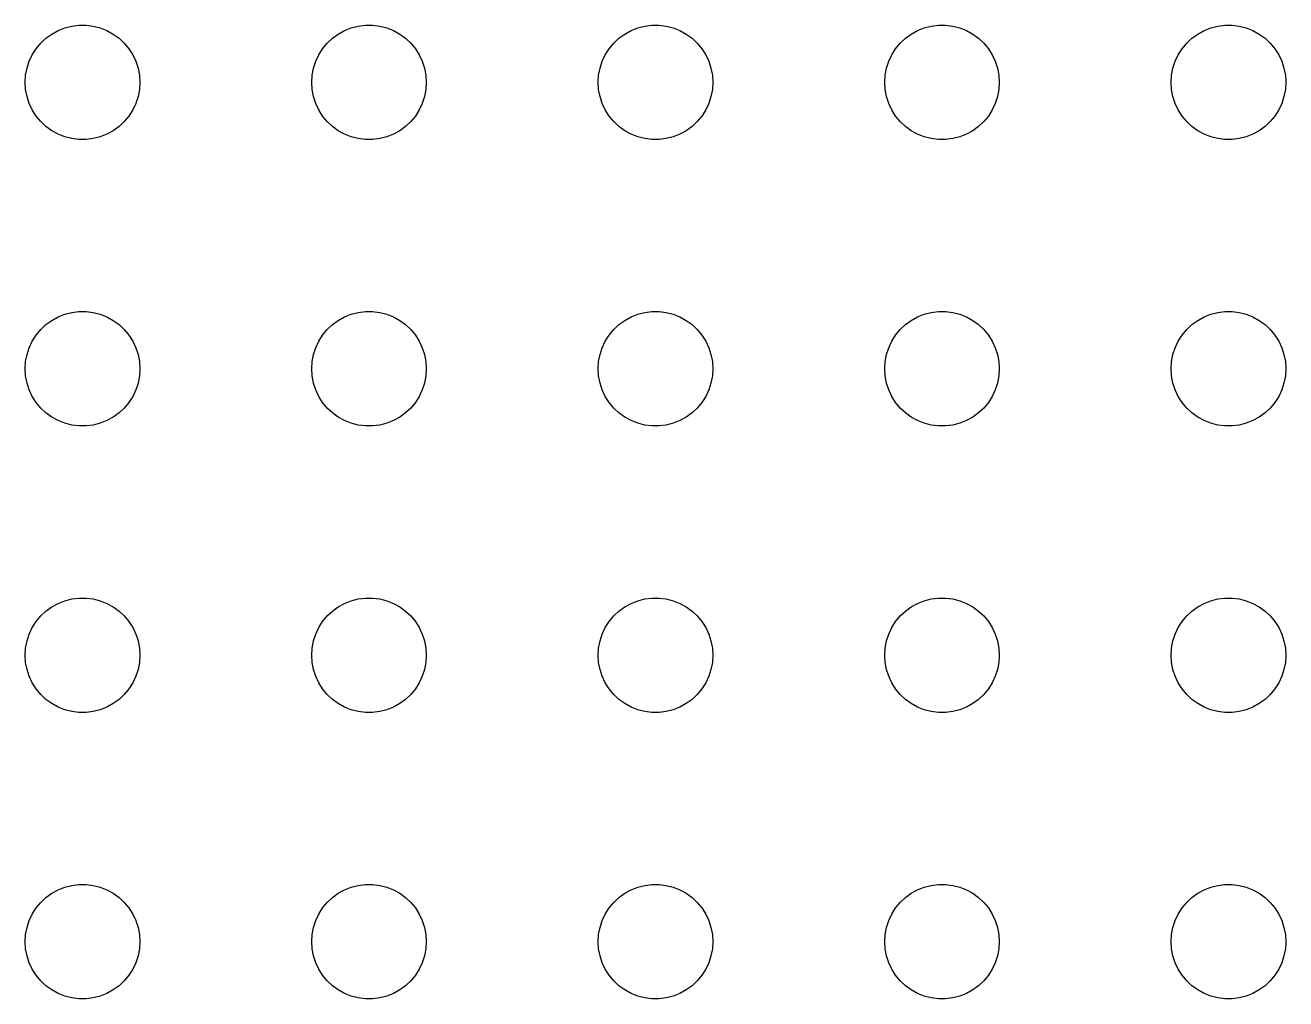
# Model space of a CAD drawing. Header units: metres. Extents: x -127 to 127, y -127 to 127.
# Drawn here: x 28.5 to 61.5, y -61.5 to -36 of the extents above; entities that cross this region are included whole.
import ezdxf

# ---------------------------------------------------------------- set-up
doc = ezdxf.new("R2010")
doc.units = ezdxf.units.M

msp = doc.modelspace()

# ---------------------------------------------------------------- linework, layer by layer
for p, q in [((29.0439, -36.3442), (29.1963, -36.2335)), ((29.1963, -36.2335), (29.3613, -36.1428)), ((29.3613, -36.1428), (29.5365, -36.0734)), ((29.5365, -36.0734), (29.7189, -36.0266)), ((29.7189, -36.0266), (29.9058, -36.003)), ((29.9058, -36.003), (30.0942, -36.003)), ((30.0942, -36.003), (30.2811, -36.0266)), ((30.2811, -36.0266), (30.4635, -36.0734)), ((30.4635, -36.0734), (30.6387, -36.1428)), ((30.6387, -36.1428), (30.8037, -36.2335)), ((30.8037, -36.2335), (30.9561, -36.3442)), ((36.5439, -36.3442), (36.6963, -36.2335)), ((36.6963, -36.2335), (36.8613, -36.1428)), ((36.8613, -36.1428), (37.0365, -36.0734)), ((37.0365, -36.0734), (37.2189, -36.0266)), ((37.2189, -36.0266), (37.4058, -36.003)), ((37.4058, -36.003), (37.5942, -36.003)), ((37.5942, -36.003), (37.7811, -36.0266)), ((37.7811, -36.0266), (37.9635, -36.0734)), ((37.9635, -36.0734), (38.1387, -36.1428)), ((38.1387, -36.1428), (38.3037, -36.2335)), ((38.3037, -36.2335), (38.4561, -36.3442)), ((44.0439, -36.3442), (44.1963, -36.2335)), ((44.1963, -36.2335), (44.3613, -36.1428)), ((44.3613, -36.1428), (44.5365, -36.0734)), ((44.5365, -36.0734), (44.7189, -36.0266)), ((44.7189, -36.0266), (44.9058, -36.003)), ((44.9058, -36.003), (45.0942, -36.003)), ((45.0942, -36.003), (45.2811, -36.0266)), ((45.2811, -36.0266), (45.4635, -36.0734)), ((45.4635, -36.0734), (45.6387, -36.1428)), ((45.6387, -36.1428), (45.8037, -36.2335)), ((45.8037, -36.2335), (45.9561, -36.3442)), ((51.5439, -36.3442), (51.6963, -36.2335)), ((51.6963, -36.2335), (51.8613, -36.1428)), ((51.8613, -36.1428), (52.0365, -36.0734)), ((52.0365, -36.0734), (52.2189, -36.0266)), ((52.2189, -36.0266), (52.4058, -36.003)), ((52.4058, -36.003), (52.5942, -36.003)), ((52.5942, -36.003), (52.7811, -36.0266)), ((52.7811, -36.0266), (52.9635, -36.0734)), ((52.9635, -36.0734), (53.1387, -36.1428)), ((53.1387, -36.1428), (53.3037, -36.2335)), ((53.3037, -36.2335), (53.4561, -36.3442)), ((59.0439, -36.3442), (59.1963, -36.2335)), ((59.1963, -36.2335), (59.3613, -36.1428)), ((59.3613, -36.1428), (59.5365, -36.0734)), ((59.5365, -36.0734), (59.7189, -36.0266)), ((59.7189, -36.0266), (59.9058, -36.003)), ((59.9058, -36.003), (60.0942, -36.003)), ((60.0942, -36.003), (60.2811, -36.0266)), ((60.2811, -36.0266), (60.4635, -36.0734)), ((60.4635, -36.0734), (60.6387, -36.1428)), ((60.6387, -36.1428), (60.8037, -36.2335)), ((60.8037, -36.2335), (60.9561, -36.3442)), ((28.6855, -36.7774), (28.7865, -36.6183)), ((28.7865, -36.6183), (28.9065, -36.4732)), ((28.9065, -36.4732), (29.0439, -36.3442)), ((30.9561, -36.3442), (31.0934, -36.4732)), ((31.0934, -36.4732), (31.2135, -36.6183)), ((31.2135, -36.6183), (31.3145, -36.7774)), ((36.1855, -36.7774), (36.2865, -36.6183)), ((36.2865, -36.6183), (36.4065, -36.4732)), ((36.4065, -36.4732), (36.5439, -36.3442)), ((38.4561, -36.3442), (38.5934, -36.4732)), ((38.5934, -36.4732), (38.7135, -36.6183)), ((38.7135, -36.6183), (38.8145, -36.7774)), ((43.6855, -36.7774), (43.7865, -36.6183)), ((43.7865, -36.6183), (43.9065, -36.4732)), ((43.9065, -36.4732), (44.0439, -36.3442)), ((45.9561, -36.3442), (46.0934, -36.4732)), ((46.0934, -36.4732), (46.2135, -36.6183)), ((46.2135, -36.6183), (46.3145, -36.7774)), ((51.1855, -36.7774), (51.2865, -36.6183)), ((51.2865, -36.6183), (51.4065, -36.4732)), ((51.4065, -36.4732), (51.5439, -36.3442)), ((53.4561, -36.3442), (53.5934, -36.4732)), ((53.5934, -36.4732), (53.7135, -36.6183)), ((53.7135, -36.6183), (53.8145, -36.7774)), ((58.6855, -36.7774), (58.7865, -36.6183)), ((58.7865, -36.6183), (58.9065, -36.4732)), ((58.9065, -36.4732), (59.0439, -36.3442)), ((60.9561, -36.3442), (61.0934, -36.4732)), ((61.0934, -36.4732), (61.2135, -36.6183)), ((61.2135, -36.6183), (61.3145, -36.7774)), ((28.5471, -37.127), (28.6053, -36.9478)), ((28.6053, -36.9478), (28.6855, -36.7774)), ((31.3145, -36.7774), (31.3947, -36.9478)), ((31.3947, -36.9478), (31.4529, -37.127)), ((36.0471, -37.127), (36.1053, -36.9478)), ((36.1053, -36.9478), (36.1855, -36.7774)), ((38.8145, -36.7774), (38.8947, -36.9478)), ((38.8947, -36.9478), (38.9529, -37.127)), ((43.5471, -37.127), (43.6053, -36.9478)), ((43.6053, -36.9478), (43.6855, -36.7774)), ((46.3145, -36.7774), (46.3947, -36.9478)), ((46.3947, -36.9478), (46.4529, -37.127)), ((51.0471, -37.127), (51.1053, -36.9478)), ((51.1053, -36.9478), (51.1855, -36.7774)), ((53.8145, -36.7774), (53.8947, -36.9478)), ((53.8947, -36.9478), (53.9529, -37.127)), ((58.5471, -37.127), (58.6053, -36.9478)), ((58.6053, -36.9478), (58.6855, -36.7774)), ((61.3145, -36.7774), (61.3947, -36.9478)), ((61.3947, -36.9478), (61.4529, -37.127)), ((28.5118, -37.312), (28.5471, -37.127)), ((31.4529, -37.127), (31.4882, -37.312)), ((36.0118, -37.312), (36.0471, -37.127)), ((38.9529, -37.127), (38.9882, -37.312)), ((43.5118, -37.312), (43.5471, -37.127)), ((46.4529, -37.127), (46.4882, -37.312)), ((51.0118, -37.312), (51.0471, -37.127)), ((53.9529, -37.127), (53.9882, -37.312)), ((58.5118, -37.312), (58.5471, -37.127)), ((61.4529, -37.127), (61.4882, -37.312)), ((28.5, -37.5), (28.5118, -37.312)), ((28.5118, -37.688), (28.5, -37.5)), ((31.4882, -37.312), (31.5, -37.5)), ((31.5, -37.5), (31.4882, -37.688)), ((36, -37.5), (36.0118, -37.312)), ((36.0118, -37.688), (36, -37.5)), ((38.9882, -37.312), (39, -37.5)), ((39, -37.5), (38.9882, -37.688)), ((43.5, -37.5), (43.5118, -37.312)), ((43.5118, -37.688), (43.5, -37.5)), ((46.4882, -37.312), (46.5, -37.5)), ((46.5, -37.5), (46.4882, -37.688)), ((51, -37.5), (51.0118, -37.312)), ((51.0118, -37.688), (51, -37.5)), ((53.9882, -37.312), (54, -37.5)), ((54, -37.5), (53.9882, -37.688)), ((58.5, -37.5), (58.5118, -37.312)), ((58.5118, -37.688), (58.5, -37.5)), ((61.4882, -37.312), (61.5, -37.5)), ((61.5, -37.5), (61.4882, -37.688)), ((28.5471, -37.873), (28.5118, -37.688)), ((28.6053, -38.0522), (28.5471, -37.873)), ((31.4529, -37.873), (31.3947, -38.0522)), ((31.4882, -37.688), (31.4529, -37.873)), ((36.0471, -37.873), (36.0118, -37.688)), ((36.1053, -38.0522), (36.0471, -37.873)), ((38.9529, -37.873), (38.8947, -38.0522)), ((38.9882, -37.688), (38.9529, -37.873)), ((43.5471, -37.873), (43.5118, -37.688)), ((43.6053, -38.0522), (43.5471, -37.873)), ((46.4529, -37.873), (46.3947, -38.0522)), ((46.4882, -37.688), (46.4529, -37.873)), ((51.0471, -37.873), (51.0118, -37.688)), ((51.1053, -38.0522), (51.0471, -37.873)), ((53.9529, -37.873), (53.8947, -38.0522)), ((53.9882, -37.688), (53.9529, -37.873)), ((58.5471, -37.873), (58.5118, -37.688)), ((58.6053, -38.0522), (58.5471, -37.873)), ((61.4529, -37.873), (61.3947, -38.0522)), ((61.4882, -37.688), (61.4529, -37.873)), ((28.6855, -38.2226), (28.6053, -38.0522)), ((28.7865, -38.3817), (28.6855, -38.2226)), ((31.3145, -38.2226), (31.2135, -38.3817)), ((31.3947, -38.0522), (31.3145, -38.2226)), ((36.1855, -38.2226), (36.1053, -38.0522)), ((36.2865, -38.3817), (36.1855, -38.2226)), ((38.8145, -38.2226), (38.7135, -38.3817)), ((38.8947, -38.0522), (38.8145, -38.2226)), ((43.6855, -38.2226), (43.6053, -38.0522)), ((43.7865, -38.3817), (43.6855, -38.2226)), ((46.3145, -38.2226), (46.2135, -38.3817)), ((46.3947, -38.0522), (46.3145, -38.2226)), ((51.1855, -38.2226), (51.1053, -38.0522)), ((51.2865, -38.3817), (51.1855, -38.2226)), ((53.8145, -38.2226), (53.7135, -38.3817)), ((53.8947, -38.0522), (53.8145, -38.2226)), ((58.6855, -38.2226), (58.6053, -38.0522)), ((58.7865, -38.3817), (58.6855, -38.2226)), ((61.3145, -38.2226), (61.2135, -38.3817)), ((61.3947, -38.0522), (61.3145, -38.2226)), ((28.9065, -38.5268), (28.7865, -38.3817)), ((29.0439, -38.6558), (28.9065, -38.5268)), ((31.0934, -38.5268), (30.9561, -38.6558)), ((31.2135, -38.3817), (31.0934, -38.5268)), ((36.4065, -38.5268), (36.2865, -38.3817)), ((36.5439, -38.6558), (36.4065, -38.5268)), ((38.5934, -38.5268), (38.4561, -38.6558)), ((38.7135, -38.3817), (38.5934, -38.5268)), ((43.9065, -38.5268), (43.7865, -38.3817)), ((44.0439, -38.6558), (43.9065, -38.5268)), ((46.0934, -38.5268), (45.9561, -38.6558)), ((46.2135, -38.3817), (46.0934, -38.5268)), ((51.4065, -38.5268), (51.2865, -38.3817)), ((51.5439, -38.6558), (51.4065, -38.5268)), ((53.5934, -38.5268), (53.4561, -38.6558)), ((53.7135, -38.3817), (53.5934, -38.5268)), ((58.9065, -38.5268), (58.7865, -38.3817)), ((59.0439, -38.6558), (58.9065, -38.5268)), ((61.0934, -38.5268), (60.9561, -38.6558)), ((61.2135, -38.3817), (61.0934, -38.5268)), ((29.1963, -38.7665), (29.0439, -38.6558)), ((29.3613, -38.8572), (29.1963, -38.7665)), ((29.5365, -38.9266), (29.3613, -38.8572)), ((29.7189, -38.9734), (29.5365, -38.9266)), ((30.4635, -38.9266), (30.2811, -38.9734)), ((30.6387, -38.8572), (30.4635, -38.9266)), ((30.8037, -38.7665), (30.6387, -38.8572)), ((30.9561, -38.6558), (30.8037, -38.7665)), ((36.6963, -38.7665), (36.5439, -38.6558)), ((36.8613, -38.8572), (36.6963, -38.7665)), ((37.0365, -38.9266), (36.8613, -38.8572)), ((37.2189, -38.9734), (37.0365, -38.9266)), ((37.9635, -38.9266), (37.7811, -38.9734)), ((38.1387, -38.8572), (37.9635, -38.9266)), ((38.3037, -38.7665), (38.1387, -38.8572)), ((38.4561, -38.6558), (38.3037, -38.7665)), ((44.1963, -38.7665), (44.0439, -38.6558)), ((44.3613, -38.8572), (44.1963, -38.7665)), ((44.5365, -38.9266), (44.3613, -38.8572)), ((44.7189, -38.9734), (44.5365, -38.9266)), ((45.4635, -38.9266), (45.2811, -38.9734)), ((45.6387, -38.8572), (45.4635, -38.9266)), ((45.8037, -38.7665), (45.6387, -38.8572)), ((45.9561, -38.6558), (45.8037, -38.7665)), ((51.6963, -38.7665), (51.5439, -38.6558)), ((51.8613, -38.8572), (51.6963, -38.7665)), ((52.0365, -38.9266), (51.8613, -38.8572)), ((52.2189, -38.9734), (52.0365, -38.9266)), ((52.9635, -38.9266), (52.7811, -38.9734)), ((53.1387, -38.8572), (52.9635, -38.9266)), ((53.3037, -38.7665), (53.1387, -38.8572)), ((53.4561, -38.6558), (53.3037, -38.7665)), ((59.1963, -38.7665), (59.0439, -38.6558)), ((59.3613, -38.8572), (59.1963, -38.7665)), ((59.5365, -38.9266), (59.3613, -38.8572)), ((59.7189, -38.9734), (59.5365, -38.9266)), ((60.4635, -38.9266), (60.2811, -38.9734)), ((60.6387, -38.8572), (60.4635, -38.9266)), ((60.8037, -38.7665), (60.6387, -38.8572)), ((60.9561, -38.6558), (60.8037, -38.7665)), ((29.9058, -38.997), (29.7189, -38.9734)), ((30.0942, -38.997), (29.9058, -38.997)), ((30.2811, -38.9734), (30.0942, -38.997)), ((37.4058, -38.997), (37.2189, -38.9734)), ((37.5942, -38.997), (37.4058, -38.997)), ((37.7811, -38.9734), (37.5942, -38.997)), ((44.9058, -38.997), (44.7189, -38.9734)), ((45.0942, -38.997), (44.9058, -38.997)), ((45.2811, -38.9734), (45.0942, -38.997)), ((52.4058, -38.997), (52.2189, -38.9734)), ((52.5942, -38.997), (52.4058, -38.997)), ((52.7811, -38.9734), (52.5942, -38.997)), ((59.9058, -38.997), (59.7189, -38.9734)), ((60.0942, -38.997), (59.9058, -38.997)), ((60.2811, -38.9734), (60.0942, -38.997)), ((29.5365, -43.5734), (29.7189, -43.5266)), ((29.7189, -43.5266), (29.9058, -43.503)), ((29.9058, -43.503), (30.0942, -43.503)), ((30.0942, -43.503), (30.2811, -43.5266)), ((30.2811, -43.5266), (30.4635, -43.5734)), ((37.0365, -43.5734), (37.2189, -43.5266)), ((37.2189, -43.5266), (37.4058, -43.503)), ((37.4058, -43.503), (37.5942, -43.503)), ((37.5942, -43.503), (37.7811, -43.5266)), ((37.7811, -43.5266), (37.9635, -43.5734)), ((44.5365, -43.5734), (44.7189, -43.5266)), ((44.7189, -43.5266), (44.9058, -43.503)), ((44.9058, -43.503), (45.0942, -43.503)), ((45.0942, -43.503), (45.2811, -43.5266)), ((45.2811, -43.5266), (45.4635, -43.5734)), ((52.0365, -43.5734), (52.2189, -43.5266)), ((52.2189, -43.5266), (52.4058, -43.503)), ((52.4058, -43.503), (52.5942, -43.503)), ((52.5942, -43.503), (52.7811, -43.5266)), ((52.7811, -43.5266), (52.9635, -43.5734)), ((59.5365, -43.5734), (59.7189, -43.5266)), ((59.7189, -43.5266), (59.9058, -43.503)), ((59.9058, -43.503), (60.0942, -43.503)), ((60.0942, -43.503), (60.2811, -43.5266)), ((60.2811, -43.5266), (60.4635, -43.5734)), ((28.9065, -43.9732), (29.0439, -43.8442)), ((29.0439, -43.8442), (29.1963, -43.7335)), ((29.1963, -43.7335), (29.3613, -43.6428)), ((29.3613, -43.6428), (29.5365, -43.5734)), ((30.4635, -43.5734), (30.6387, -43.6428)), ((30.6387, -43.6428), (30.8037, -43.7335)), ((30.8037, -43.7335), (30.9561, -43.8442)), ((30.9561, -43.8442), (31.0934, -43.9732)), ((36.4065, -43.9732), (36.5439, -43.8442)), ((36.5439, -43.8442), (36.6963, -43.7335)), ((36.6963, -43.7335), (36.8613, -43.6428)), ((36.8613, -43.6428), (37.0365, -43.5734)), ((37.9635, -43.5734), (38.1387, -43.6428)), ((38.1387, -43.6428), (38.3037, -43.7335)), ((38.3037, -43.7335), (38.4561, -43.8442)), ((38.4561, -43.8442), (38.5934, -43.9732)), ((43.9065, -43.9732), (44.0439, -43.8442)), ((44.0439, -43.8442), (44.1963, -43.7335)), ((44.1963, -43.7335), (44.3613, -43.6428)), ((44.3613, -43.6428), (44.5365, -43.5734)), ((45.4635, -43.5734), (45.6387, -43.6428)), ((45.6387, -43.6428), (45.8037, -43.7335)), ((45.8037, -43.7335), (45.9561, -43.8442)), ((45.9561, -43.8442), (46.0934, -43.9732)), ((51.4065, -43.9732), (51.5439, -43.8442)), ((51.5439, -43.8442), (51.6963, -43.7335)), ((51.6963, -43.7335), (51.8613, -43.6428)), ((51.8613, -43.6428), (52.0365, -43.5734)), ((52.9635, -43.5734), (53.1387, -43.6428)), ((53.1387, -43.6428), (53.3037, -43.7335)), ((53.3037, -43.7335), (53.4561, -43.8442)), ((53.4561, -43.8442), (53.5934, -43.9732)), ((58.9065, -43.9732), (59.0439, -43.8442)), ((59.0439, -43.8442), (59.1963, -43.7335)), ((59.1963, -43.7335), (59.3613, -43.6428)), ((59.3613, -43.6428), (59.5365, -43.5734)), ((60.4635, -43.5734), (60.6387, -43.6428)), ((60.6387, -43.6428), (60.8037, -43.7335)), ((60.8037, -43.7335), (60.9561, -43.8442)), ((60.9561, -43.8442), (61.0934, -43.9732)), ((28.6855, -44.2774), (28.7865, -44.1183)), ((28.7865, -44.1183), (28.9065, -43.9732)), ((31.0934, -43.9732), (31.2135, -44.1183)), ((31.2135, -44.1183), (31.3145, -44.2774)), ((36.1855, -44.2774), (36.2865, -44.1183)), ((36.2865, -44.1183), (36.4065, -43.9732)), ((38.5934, -43.9732), (38.7135, -44.1183)), ((38.7135, -44.1183), (38.8145, -44.2774)), ((43.6855, -44.2774), (43.7865, -44.1183)), ((43.7865, -44.1183), (43.9065, -43.9732)), ((46.0934, -43.9732), (46.2135, -44.1183)), ((46.2135, -44.1183), (46.3145, -44.2774)), ((51.1855, -44.2774), (51.2865, -44.1183)), ((51.2865, -44.1183), (51.4065, -43.9732)), ((53.5934, -43.9732), (53.7135, -44.1183)), ((53.7135, -44.1183), (53.8145, -44.2774)), ((58.6855, -44.2774), (58.7865, -44.1183)), ((58.7865, -44.1183), (58.9065, -43.9732)), ((61.0934, -43.9732), (61.2135, -44.1183)), ((61.2135, -44.1183), (61.3145, -44.2774)), ((28.5471, -44.627), (28.6053, -44.4478)), ((28.6053, -44.4478), (28.6855, -44.2774)), ((31.3145, -44.2774), (31.3947, -44.4478)), ((31.3947, -44.4478), (31.4529, -44.627)), ((36.0471, -44.627), (36.1053, -44.4478)), ((36.1053, -44.4478), (36.1855, -44.2774)), ((38.8145, -44.2774), (38.8947, -44.4478)), ((38.8947, -44.4478), (38.9529, -44.627)), ((43.5471, -44.627), (43.6053, -44.4478)), ((43.6053, -44.4478), (43.6855, -44.2774)), ((46.3145, -44.2774), (46.3947, -44.4478)), ((46.3947, -44.4478), (46.4529, -44.627)), ((51.0471, -44.627), (51.1053, -44.4478)), ((51.1053, -44.4478), (51.1855, -44.2774)), ((53.8145, -44.2774), (53.8947, -44.4478)), ((53.8947, -44.4478), (53.9529, -44.627)), ((58.5471, -44.627), (58.6053, -44.4478)), ((58.6053, -44.4478), (58.6855, -44.2774)), ((61.3145, -44.2774), (61.3947, -44.4478)), ((61.3947, -44.4478), (61.4529, -44.627)), ((28.5, -45), (28.5118, -44.812)), ((28.5118, -44.812), (28.5471, -44.627)), ((31.4529, -44.627), (31.4882, -44.812)), ((31.4882, -44.812), (31.5, -45)), ((36, -45), (36.0118, -44.812)), ((36.0118, -44.812), (36.0471, -44.627)), ((38.9529, -44.627), (38.9882, -44.812)), ((38.9882, -44.812), (39, -45)), ((43.5, -45), (43.5118, -44.812)), ((43.5118, -44.812), (43.5471, -44.627)), ((46.4529, -44.627), (46.4882, -44.812)), ((46.4882, -44.812), (46.5, -45)), ((51, -45), (51.0118, -44.812)), ((51.0118, -44.812), (51.0471, -44.627)), ((53.9529, -44.627), (53.9882, -44.812)), ((53.9882, -44.812), (54, -45)), ((58.5, -45), (58.5118, -44.812)), ((58.5118, -44.812), (58.5471, -44.627)), ((61.4529, -44.627), (61.4882, -44.812)), ((61.4882, -44.812), (61.5, -45)), ((28.5118, -45.188), (28.5, -45)), ((28.5471, -45.373), (28.5118, -45.188)), ((31.4882, -45.188), (31.4529, -45.373)), ((31.5, -45), (31.4882, -45.188)), ((36.0118, -45.188), (36, -45)), ((36.0471, -45.373), (36.0118, -45.188)), ((38.9882, -45.188), (38.9529, -45.373)), ((39, -45), (38.9882, -45.188)), ((43.5118, -45.188), (43.5, -45)), ((43.5471, -45.373), (43.5118, -45.188)), ((46.4882, -45.188), (46.4529, -45.373)), ((46.5, -45), (46.4882, -45.188)), ((51.0118, -45.188), (51, -45)), ((51.0471, -45.373), (51.0118, -45.188)), ((53.9882, -45.188), (53.9529, -45.373)), ((54, -45), (53.9882, -45.188)), ((58.5118, -45.188), (58.5, -45)), ((58.5471, -45.373), (58.5118, -45.188)), ((61.4882, -45.188), (61.4529, -45.373)), ((61.5, -45), (61.4882, -45.188)), ((28.6053, -45.5522), (28.5471, -45.373)), ((31.4529, -45.373), (31.3947, -45.5522)), ((36.1053, -45.5522), (36.0471, -45.373)), ((38.9529, -45.373), (38.8947, -45.5522)), ((43.6053, -45.5522), (43.5471, -45.373)), ((46.4529, -45.373), (46.3947, -45.5522)), ((51.1053, -45.5522), (51.0471, -45.373)), ((53.9529, -45.373), (53.8947, -45.5522)), ((58.6053, -45.5522), (58.5471, -45.373)), ((61.4529, -45.373), (61.3947, -45.5522)), ((28.6855, -45.7226), (28.6053, -45.5522)), ((28.7865, -45.8817), (28.6855, -45.7226)), ((31.3145, -45.7226), (31.2135, -45.8817)), ((31.3947, -45.5522), (31.3145, -45.7226)), ((36.1855, -45.7226), (36.1053, -45.5522)), ((36.2865, -45.8817), (36.1855, -45.7226)), ((38.8145, -45.7226), (38.7135, -45.8817)), ((38.8947, -45.5522), (38.8145, -45.7226)), ((43.6855, -45.7226), (43.6053, -45.5522)), ((43.7865, -45.8817), (43.6855, -45.7226)), ((46.3145, -45.7226), (46.2135, -45.8817)), ((46.3947, -45.5522), (46.3145, -45.7226)), ((51.1855, -45.7226), (51.1053, -45.5522)), ((51.2865, -45.8817), (51.1855, -45.7226)), ((53.8145, -45.7226), (53.7135, -45.8817)), ((53.8947, -45.5522), (53.8145, -45.7226)), ((58.6855, -45.7226), (58.6053, -45.5522)), ((58.7865, -45.8817), (58.6855, -45.7226)), ((61.3145, -45.7226), (61.2135, -45.8817)), ((61.3947, -45.5522), (61.3145, -45.7226)), ((28.9065, -46.0268), (28.7865, -45.8817)), ((29.0439, -46.1558), (28.9065, -46.0268)), ((29.1963, -46.2665), (29.0439, -46.1558)), ((30.9561, -46.1558), (30.8037, -46.2665)), ((31.0934, -46.0268), (30.9561, -46.1558)), ((31.2135, -45.8817), (31.0934, -46.0268)), ((36.4065, -46.0268), (36.2865, -45.8817)), ((36.5439, -46.1558), (36.4065, -46.0268)), ((36.6963, -46.2665), (36.5439, -46.1558)), ((38.4561, -46.1558), (38.3037, -46.2665)), ((38.5934, -46.0268), (38.4561, -46.1558)), ((38.7135, -45.8817), (38.5934, -46.0268)), ((43.9065, -46.0268), (43.7865, -45.8817)), ((44.0439, -46.1558), (43.9065, -46.0268)), ((44.1963, -46.2665), (44.0439, -46.1558)), ((45.9561, -46.1558), (45.8037, -46.2665)), ((46.0934, -46.0268), (45.9561, -46.1558)), ((46.2135, -45.8817), (46.0934, -46.0268)), ((51.4065, -46.0268), (51.2865, -45.8817)), ((51.5439, -46.1558), (51.4065, -46.0268)), ((51.6963, -46.2665), (51.5439, -46.1558)), ((53.4561, -46.1558), (53.3037, -46.2665)), ((53.5934, -46.0268), (53.4561, -46.1558)), ((53.7135, -45.8817), (53.5934, -46.0268)), ((58.9065, -46.0268), (58.7865, -45.8817)), ((59.0439, -46.1558), (58.9065, -46.0268)), ((59.1963, -46.2665), (59.0439, -46.1558)), ((60.9561, -46.1558), (60.8037, -46.2665)), ((61.0934, -46.0268), (60.9561, -46.1558)), ((61.2135, -45.8817), (61.0934, -46.0268)), ((29.3613, -46.3572), (29.1963, -46.2665)), ((29.5365, -46.4266), (29.3613, -46.3572)), ((29.7189, -46.4734), (29.5365, -46.4266)), ((29.9058, -46.497), (29.7189, -46.4734)), ((30.0942, -46.497), (29.9058, -46.497)), ((30.2811, -46.4734), (30.0942, -46.497)), ((30.4635, -46.4266), (30.2811, -46.4734)), ((30.6387, -46.3572), (30.4635, -46.4266)), ((30.8037, -46.2665), (30.6387, -46.3572)), ((36.8613, -46.3572), (36.6963, -46.2665)), ((37.0365, -46.4266), (36.8613, -46.3572)), ((37.2189, -46.4734), (37.0365, -46.4266)), ((37.4058, -46.497), (37.2189, -46.4734)), ((37.5942, -46.497), (37.4058, -46.497)), ((37.7811, -46.4734), (37.5942, -46.497)), ((37.9635, -46.4266), (37.7811, -46.4734)), ((38.1387, -46.3572), (37.9635, -46.4266)), ((38.3037, -46.2665), (38.1387, -46.3572)), ((44.3613, -46.3572), (44.1963, -46.2665)), ((44.5365, -46.4266), (44.3613, -46.3572)), ((44.7189, -46.4734), (44.5365, -46.4266)), ((44.9058, -46.497), (44.7189, -46.4734)), ((45.0942, -46.497), (44.9058, -46.497)), ((45.2811, -46.4734), (45.0942, -46.497)), ((45.4635, -46.4266), (45.2811, -46.4734)), ((45.6387, -46.3572), (45.4635, -46.4266)), ((45.8037, -46.2665), (45.6387, -46.3572)), ((51.8613, -46.3572), (51.6963, -46.2665)), ((52.0365, -46.4266), (51.8613, -46.3572)), ((52.2189, -46.4734), (52.0365, -46.4266)), ((52.4058, -46.497), (52.2189, -46.4734)), ((52.5942, -46.497), (52.4058, -46.497)), ((52.7811, -46.4734), (52.5942, -46.497)), ((52.9635, -46.4266), (52.7811, -46.4734)), ((53.1387, -46.3572), (52.9635, -46.4266)), ((53.3037, -46.2665), (53.1387, -46.3572)), ((59.3613, -46.3572), (59.1963, -46.2665)), ((59.5365, -46.4266), (59.3613, -46.3572)), ((59.7189, -46.4734), (59.5365, -46.4266)), ((59.9058, -46.497), (59.7189, -46.4734)), ((60.0942, -46.497), (59.9058, -46.497)), ((60.2811, -46.4734), (60.0942, -46.497)), ((60.4635, -46.4266), (60.2811, -46.4734)), ((60.6387, -46.3572), (60.4635, -46.4266)), ((60.8037, -46.2665), (60.6387, -46.3572)), ((29.1963, -51.2335), (29.3613, -51.1428)), ((29.3613, -51.1428), (29.5365, -51.0734)), ((29.5365, -51.0734), (29.7189, -51.0266)), ((29.7189, -51.0266), (29.9058, -51.003)), ((29.9058, -51.003), (30.0942, -51.003)), ((30.0942, -51.003), (30.2811, -51.0266)), ((30.2811, -51.0266), (30.4635, -51.0734)), ((30.4635, -51.0734), (30.6387, -51.1428)), ((30.6387, -51.1428), (30.8037, -51.2335)), ((36.6963, -51.2335), (36.8613, -51.1428)), ((36.8613, -51.1428), (37.0365, -51.0734)), ((37.0365, -51.0734), (37.2189, -51.0266)), ((37.2189, -51.0266), (37.4058, -51.003)), ((37.4058, -51.003), (37.5942, -51.003)), ((37.5942, -51.003), (37.7811, -51.0266)), ((37.7811, -51.0266), (37.9635, -51.0734)), ((37.9635, -51.0734), (38.1387, -51.1428)), ((38.1387, -51.1428), (38.3037, -51.2335)), ((44.1963, -51.2335), (44.3613, -51.1428)), ((44.3613, -51.1428), (44.5365, -51.0734)), ((44.5365, -51.0734), (44.7189, -51.0266)), ((44.7189, -51.0266), (44.9058, -51.003)), ((44.9058, -51.003), (45.0942, -51.003)), ((45.0942, -51.003), (45.2811, -51.0266)), ((45.2811, -51.0266), (45.4635, -51.0734)), ((45.4635, -51.0734), (45.6387, -51.1428)), ((45.6387, -51.1428), (45.8037, -51.2335)), ((51.6963, -51.2335), (51.8613, -51.1428)), ((51.8613, -51.1428), (52.0365, -51.0734)), ((52.0365, -51.0734), (52.2189, -51.0266)), ((52.2189, -51.0266), (52.4058, -51.003)), ((52.4058, -51.003), (52.5942, -51.003)), ((52.5942, -51.003), (52.7811, -51.0266)), ((52.7811, -51.0266), (52.9635, -51.0734)), ((52.9635, -51.0734), (53.1387, -51.1428)), ((53.1387, -51.1428), (53.3037, -51.2335)), ((59.1963, -51.2335), (59.3613, -51.1428)), ((59.3613, -51.1428), (59.5365, -51.0734)), ((59.5365, -51.0734), (59.7189, -51.0266)), ((59.7189, -51.0266), (59.9058, -51.003)), ((59.9058, -51.003), (60.0942, -51.003)), ((60.0942, -51.003), (60.2811, -51.0266)), ((60.2811, -51.0266), (60.4635, -51.0734)), ((60.4635, -51.0734), (60.6387, -51.1428)), ((60.6387, -51.1428), (60.8037, -51.2335)), ((28.7865, -51.6183), (28.9065, -51.4732)), ((28.9065, -51.4732), (29.0439, -51.3442)), ((29.0439, -51.3442), (29.1963, -51.2335)), ((30.8037, -51.2335), (30.9561, -51.3442)), ((30.9561, -51.3442), (31.0934, -51.4732)), ((31.0934, -51.4732), (31.2135, -51.6183)), ((36.2865, -51.6183), (36.4065, -51.4732)), ((36.4065, -51.4732), (36.5439, -51.3442)), ((36.5439, -51.3442), (36.6963, -51.2335)), ((38.3037, -51.2335), (38.4561, -51.3442)), ((38.4561, -51.3442), (38.5934, -51.4732)), ((38.5934, -51.4732), (38.7135, -51.6183)), ((43.7865, -51.6183), (43.9065, -51.4732)), ((43.9065, -51.4732), (44.0439, -51.3442)), ((44.0439, -51.3442), (44.1963, -51.2335)), ((45.8037, -51.2335), (45.9561, -51.3442)), ((45.9561, -51.3442), (46.0934, -51.4732)), ((46.0934, -51.4732), (46.2135, -51.6183)), ((51.2865, -51.6183), (51.4065, -51.4732)), ((51.4065, -51.4732), (51.5439, -51.3442)), ((51.5439, -51.3442), (51.6963, -51.2335)), ((53.3037, -51.2335), (53.4561, -51.3442)), ((53.4561, -51.3442), (53.5934, -51.4732)), ((53.5934, -51.4732), (53.7135, -51.6183)), ((58.7865, -51.6183), (58.9065, -51.4732)), ((58.9065, -51.4732), (59.0439, -51.3442)), ((59.0439, -51.3442), (59.1963, -51.2335)), ((60.8037, -51.2335), (60.9561, -51.3442)), ((60.9561, -51.3442), (61.0934, -51.4732)), ((61.0934, -51.4732), (61.2135, -51.6183)), ((28.6053, -51.9478), (28.6855, -51.7774)), ((28.6855, -51.7774), (28.7865, -51.6183)), ((31.2135, -51.6183), (31.3145, -51.7774)), ((31.3145, -51.7774), (31.3947, -51.9478)), ((36.1053, -51.9478), (36.1855, -51.7774)), ((36.1855, -51.7774), (36.2865, -51.6183)), ((38.7135, -51.6183), (38.8145, -51.7774)), ((38.8145, -51.7774), (38.8947, -51.9478)), ((43.6053, -51.9478), (43.6855, -51.7774)), ((43.6855, -51.7774), (43.7865, -51.6183)), ((46.2135, -51.6183), (46.3145, -51.7774)), ((46.3145, -51.7774), (46.3947, -51.9478)), ((51.1053, -51.9478), (51.1855, -51.7774)), ((51.1855, -51.7774), (51.2865, -51.6183)), ((53.7135, -51.6183), (53.8145, -51.7774)), ((53.8145, -51.7774), (53.8947, -51.9478)), ((58.6053, -51.9478), (58.6855, -51.7774)), ((58.6855, -51.7774), (58.7865, -51.6183)), ((61.2135, -51.6183), (61.3145, -51.7774)), ((61.3145, -51.7774), (61.3947, -51.9478)), ((28.5118, -52.312), (28.5471, -52.127)), ((28.5471, -52.127), (28.6053, -51.9478)), ((31.3947, -51.9478), (31.4529, -52.127)), ((31.4529, -52.127), (31.4882, -52.312)), ((36.0118, -52.312), (36.0471, -52.127)), ((36.0471, -52.127), (36.1053, -51.9478)), ((38.8947, -51.9478), (38.9529, -52.127)), ((38.9529, -52.127), (38.9882, -52.312)), ((43.5118, -52.312), (43.5471, -52.127)), ((43.5471, -52.127), (43.6053, -51.9478)), ((46.3947, -51.9478), (46.4529, -52.127)), ((46.4529, -52.127), (46.4882, -52.312)), ((51.0118, -52.312), (51.0471, -52.127)), ((51.0471, -52.127), (51.1053, -51.9478)), ((53.8947, -51.9478), (53.9529, -52.127)), ((53.9529, -52.127), (53.9882, -52.312)), ((58.5118, -52.312), (58.5471, -52.127)), ((58.5471, -52.127), (58.6053, -51.9478)), ((61.3947, -51.9478), (61.4529, -52.127)), ((61.4529, -52.127), (61.4882, -52.312)), ((28.5, -52.5), (28.5118, -52.312)), ((31.4882, -52.312), (31.5, -52.5)), ((36, -52.5), (36.0118, -52.312)), ((38.9882, -52.312), (39, -52.5)), ((43.5, -52.5), (43.5118, -52.312)), ((46.4882, -52.312), (46.5, -52.5)), ((51, -52.5), (51.0118, -52.312)), ((53.9882, -52.312), (54, -52.5)), ((58.5, -52.5), (58.5118, -52.312)), ((61.4882, -52.312), (61.5, -52.5)), ((28.5118, -52.688), (28.5, -52.5)), ((28.5471, -52.873), (28.5118, -52.688)), ((31.4882, -52.688), (31.4529, -52.873)), ((31.5, -52.5), (31.4882, -52.688)), ((36.0118, -52.688), (36, -52.5)), ((36.0471, -52.873), (36.0118, -52.688)), ((38.9882, -52.688), (38.9529, -52.873)), ((39, -52.5), (38.9882, -52.688)), ((43.5118, -52.688), (43.5, -52.5)), ((43.5471, -52.873), (43.5118, -52.688)), ((46.4882, -52.688), (46.4529, -52.873)), ((46.5, -52.5), (46.4882, -52.688)), ((51.0118, -52.688), (51, -52.5)), ((51.0471, -52.873), (51.0118, -52.688)), ((53.9882, -52.688), (53.9529, -52.873)), ((54, -52.5), (53.9882, -52.688)), ((58.5118, -52.688), (58.5, -52.5)), ((58.5471, -52.873), (58.5118, -52.688)), ((61.4882, -52.688), (61.4529, -52.873)), ((61.5, -52.5), (61.4882, -52.688)), ((28.6053, -53.0522), (28.5471, -52.873)), ((28.6855, -53.2226), (28.6053, -53.0522)), ((31.3947, -53.0522), (31.3145, -53.2226)), ((31.4529, -52.873), (31.3947, -53.0522)), ((36.1053, -53.0522), (36.0471, -52.873)), ((36.1855, -53.2226), (36.1053, -53.0522)), ((38.8947, -53.0522), (38.8145, -53.2226)), ((38.9529, -52.873), (38.8947, -53.0522)), ((43.6053, -53.0522), (43.5471, -52.873)), ((43.6855, -53.2226), (43.6053, -53.0522)), ((46.3947, -53.0522), (46.3145, -53.2226)), ((46.4529, -52.873), (46.3947, -53.0522)), ((51.1053, -53.0522), (51.0471, -52.873)), ((51.1855, -53.2226), (51.1053, -53.0522)), ((53.8947, -53.0522), (53.8145, -53.2226)), ((53.9529, -52.873), (53.8947, -53.0522)), ((58.6053, -53.0522), (58.5471, -52.873)), ((58.6855, -53.2226), (58.6053, -53.0522)), ((61.3947, -53.0522), (61.3145, -53.2226)), ((61.4529, -52.873), (61.3947, -53.0522)), ((28.7865, -53.3817), (28.6855, -53.2226)), ((28.9065, -53.5268), (28.7865, -53.3817)), ((31.2135, -53.3817), (31.0934, -53.5268)), ((31.3145, -53.2226), (31.2135, -53.3817)), ((36.2865, -53.3817), (36.1855, -53.2226)), ((36.4065, -53.5268), (36.2865, -53.3817)), ((38.7135, -53.3817), (38.5934, -53.5268)), ((38.8145, -53.2226), (38.7135, -53.3817)), ((43.7865, -53.3817), (43.6855, -53.2226)), ((43.9065, -53.5268), (43.7865, -53.3817)), ((46.2135, -53.3817), (46.0934, -53.5268)), ((46.3145, -53.2226), (46.2135, -53.3817)), ((51.2865, -53.3817), (51.1855, -53.2226)), ((51.4065, -53.5268), (51.2865, -53.3817)), ((53.7135, -53.3817), (53.5934, -53.5268)), ((53.8145, -53.2226), (53.7135, -53.3817)), ((58.7865, -53.3817), (58.6855, -53.2226)), ((58.9065, -53.5268), (58.7865, -53.3817)), ((61.2135, -53.3817), (61.0934, -53.5268)), ((61.3145, -53.2226), (61.2135, -53.3817)), ((29.0439, -53.6558), (28.9065, -53.5268)), ((29.1963, -53.7665), (29.0439, -53.6558)), ((29.3613, -53.8572), (29.1963, -53.7665)), ((30.8037, -53.7665), (30.6387, -53.8572)), ((30.9561, -53.6558), (30.8037, -53.7665)), ((31.0934, -53.5268), (30.9561, -53.6558)), ((36.5439, -53.6558), (36.4065, -53.5268)), ((36.6963, -53.7665), (36.5439, -53.6558)), ((36.8613, -53.8572), (36.6963, -53.7665)), ((38.3037, -53.7665), (38.1387, -53.8572)), ((38.4561, -53.6558), (38.3037, -53.7665)), ((38.5934, -53.5268), (38.4561, -53.6558)), ((44.0439, -53.6558), (43.9065, -53.5268)), ((44.1963, -53.7665), (44.0439, -53.6558)), ((44.3613, -53.8572), (44.1963, -53.7665)), ((45.8037, -53.7665), (45.6387, -53.8572)), ((45.9561, -53.6558), (45.8037, -53.7665)), ((46.0934, -53.5268), (45.9561, -53.6558)), ((51.5439, -53.6558), (51.4065, -53.5268)), ((51.6963, -53.7665), (51.5439, -53.6558)), ((51.8613, -53.8572), (51.6963, -53.7665)), ((53.3037, -53.7665), (53.1387, -53.8572)), ((53.4561, -53.6558), (53.3037, -53.7665)), ((53.5934, -53.5268), (53.4561, -53.6558)), ((59.0439, -53.6558), (58.9065, -53.5268)), ((59.1963, -53.7665), (59.0439, -53.6558)), ((59.3613, -53.8572), (59.1963, -53.7665)), ((60.8037, -53.7665), (60.6387, -53.8572)), ((60.9561, -53.6558), (60.8037, -53.7665)), ((61.0934, -53.5268), (60.9561, -53.6558)), ((29.5365, -53.9266), (29.3613, -53.8572)), ((29.7189, -53.9734), (29.5365, -53.9266)), ((29.9058, -53.997), (29.7189, -53.9734)), ((30.0942, -53.997), (29.9058, -53.997)), ((30.2811, -53.9734), (30.0942, -53.997)), ((30.4635, -53.9266), (30.2811, -53.9734)), ((30.6387, -53.8572), (30.4635, -53.9266)), ((37.0365, -53.9266), (36.8613, -53.8572)), ((37.2189, -53.9734), (37.0365, -53.9266)), ((37.4058, -53.997), (37.2189, -53.9734)), ((37.5942, -53.997), (37.4058, -53.997)), ((37.7811, -53.9734), (37.5942, -53.997)), ((37.9635, -53.9266), (37.7811, -53.9734)), ((38.1387, -53.8572), (37.9635, -53.9266)), ((44.5365, -53.9266), (44.3613, -53.8572)), ((44.7189, -53.9734), (44.5365, -53.9266)), ((44.9058, -53.997), (44.7189, -53.9734)), ((45.0942, -53.997), (44.9058, -53.997)), ((45.2811, -53.9734), (45.0942, -53.997)), ((45.4635, -53.9266), (45.2811, -53.9734)), ((45.6387, -53.8572), (45.4635, -53.9266)), ((52.0365, -53.9266), (51.8613, -53.8572)), ((52.2189, -53.9734), (52.0365, -53.9266)), ((52.4058, -53.997), (52.2189, -53.9734)), ((52.5942, -53.997), (52.4058, -53.997)), ((52.7811, -53.9734), (52.5942, -53.997)), ((52.9635, -53.9266), (52.7811, -53.9734)), ((53.1387, -53.8572), (52.9635, -53.9266)), ((59.5365, -53.9266), (59.3613, -53.8572)), ((59.7189, -53.9734), (59.5365, -53.9266)), ((59.9058, -53.997), (59.7189, -53.9734)), ((60.0942, -53.997), (59.9058, -53.997)), ((60.2811, -53.9734), (60.0942, -53.997)), ((60.4635, -53.9266), (60.2811, -53.9734)), ((60.6387, -53.8572), (60.4635, -53.9266)), ((29.0439, -58.8442), (29.1963, -58.7335)), ((29.1963, -58.7335), (29.3613, -58.6428)), ((29.3613, -58.6428), (29.5365, -58.5734)), ((29.5365, -58.5734), (29.7189, -58.5266)), ((29.7189, -58.5266), (29.9058, -58.503)), ((29.9058, -58.503), (30.0942, -58.503)), ((30.0942, -58.503), (30.2811, -58.5266)), ((30.2811, -58.5266), (30.4635, -58.5734)), ((30.4635, -58.5734), (30.6387, -58.6428)), ((30.6387, -58.6428), (30.8037, -58.7335)), ((30.8037, -58.7335), (30.9561, -58.8442)), ((36.5439, -58.8442), (36.6963, -58.7335)), ((36.6963, -58.7335), (36.8613, -58.6428)), ((36.8613, -58.6428), (37.0365, -58.5734)), ((37.0365, -58.5734), (37.2189, -58.5266)), ((37.2189, -58.5266), (37.4058, -58.503)), ((37.4058, -58.503), (37.5942, -58.503)), ((37.5942, -58.503), (37.7811, -58.5266)), ((37.7811, -58.5266), (37.9635, -58.5734)), ((37.9635, -58.5734), (38.1387, -58.6428)), ((38.1387, -58.6428), (38.3037, -58.7335)), ((38.3037, -58.7335), (38.4561, -58.8442)), ((44.0439, -58.8442), (44.1963, -58.7335)), ((44.1963, -58.7335), (44.3613, -58.6428)), ((44.3613, -58.6428), (44.5365, -58.5734)), ((44.5365, -58.5734), (44.7189, -58.5266)), ((44.7189, -58.5266), (44.9058, -58.503)), ((44.9058, -58.503), (45.0942, -58.503)), ((45.0942, -58.503), (45.2811, -58.5266)), ((45.2811, -58.5266), (45.4635, -58.5734)), ((45.4635, -58.5734), (45.6387, -58.6428)), ((45.6387, -58.6428), (45.8037, -58.7335)), ((45.8037, -58.7335), (45.9561, -58.8442)), ((51.5439, -58.8442), (51.6963, -58.7335)), ((51.6963, -58.7335), (51.8613, -58.6428)), ((51.8613, -58.6428), (52.0365, -58.5734)), ((52.0365, -58.5734), (52.2189, -58.5266)), ((52.2189, -58.5266), (52.4058, -58.503)), ((52.4058, -58.503), (52.5942, -58.503)), ((52.5942, -58.503), (52.7811, -58.5266)), ((52.7811, -58.5266), (52.9635, -58.5734)), ((52.9635, -58.5734), (53.1387, -58.6428)), ((53.1387, -58.6428), (53.3037, -58.7335)), ((53.3037, -58.7335), (53.4561, -58.8442)), ((59.0439, -58.8442), (59.1963, -58.7335)), ((59.1963, -58.7335), (59.3613, -58.6428)), ((59.3613, -58.6428), (59.5365, -58.5734)), ((59.5365, -58.5734), (59.7189, -58.5266)), ((59.7189, -58.5266), (59.9058, -58.503)), ((59.9058, -58.503), (60.0942, -58.503)), ((60.0942, -58.503), (60.2811, -58.5266)), ((60.2811, -58.5266), (60.4635, -58.5734)), ((60.4635, -58.5734), (60.6387, -58.6428)), ((60.6387, -58.6428), (60.8037, -58.7335)), ((60.8037, -58.7335), (60.9561, -58.8442)), ((28.7865, -59.1183), (28.9065, -58.9732)), ((28.9065, -58.9732), (29.0439, -58.8442)), ((30.9561, -58.8442), (31.0934, -58.9732)), ((31.0934, -58.9732), (31.2135, -59.1183)), ((36.2865, -59.1183), (36.4065, -58.9732)), ((36.4065, -58.9732), (36.5439, -58.8442)), ((38.4561, -58.8442), (38.5934, -58.9732)), ((38.5934, -58.9732), (38.7135, -59.1183)), ((43.7865, -59.1183), (43.9065, -58.9732)), ((43.9065, -58.9732), (44.0439, -58.8442)), ((45.9561, -58.8442), (46.0934, -58.9732)), ((46.0934, -58.9732), (46.2135, -59.1183)), ((51.2865, -59.1183), (51.4065, -58.9732)), ((51.4065, -58.9732), (51.5439, -58.8442)), ((53.4561, -58.8442), (53.5934, -58.9732)), ((53.5934, -58.9732), (53.7135, -59.1183)), ((58.7865, -59.1183), (58.9065, -58.9732)), ((58.9065, -58.9732), (59.0439, -58.8442)), ((60.9561, -58.8442), (61.0934, -58.9732)), ((61.0934, -58.9732), (61.2135, -59.1183)), ((28.6053, -59.4478), (28.6855, -59.2774)), ((28.6855, -59.2774), (28.7865, -59.1183)), ((31.2135, -59.1183), (31.3145, -59.2774)), ((31.3145, -59.2774), (31.3947, -59.4478)), ((36.1053, -59.4478), (36.1855, -59.2774)), ((36.1855, -59.2774), (36.2865, -59.1183)), ((38.7135, -59.1183), (38.8145, -59.2774)), ((38.8145, -59.2774), (38.8947, -59.4478)), ((43.6053, -59.4478), (43.6855, -59.2774)), ((43.6855, -59.2774), (43.7865, -59.1183)), ((46.2135, -59.1183), (46.3145, -59.2774)), ((46.3145, -59.2774), (46.3947, -59.4478)), ((51.1053, -59.4478), (51.1855, -59.2774)), ((51.1855, -59.2774), (51.2865, -59.1183)), ((53.7135, -59.1183), (53.8145, -59.2774)), ((53.8145, -59.2774), (53.8947, -59.4478)), ((58.6053, -59.4478), (58.6855, -59.2774)), ((58.6855, -59.2774), (58.7865, -59.1183)), ((61.2135, -59.1183), (61.3145, -59.2774)), ((61.3145, -59.2774), (61.3947, -59.4478)), ((28.5118, -59.812), (28.5471, -59.627)), ((28.5471, -59.627), (28.6053, -59.4478)), ((31.3947, -59.4478), (31.4529, -59.627)), ((31.4529, -59.627), (31.4882, -59.812)), ((36.0118, -59.812), (36.0471, -59.627)), ((36.0471, -59.627), (36.1053, -59.4478)), ((38.8947, -59.4478), (38.9529, -59.627)), ((38.9529, -59.627), (38.9882, -59.812)), ((43.5118, -59.812), (43.5471, -59.627)), ((43.5471, -59.627), (43.6053, -59.4478)), ((46.3947, -59.4478), (46.4529, -59.627)), ((46.4529, -59.627), (46.4882, -59.812)), ((51.0118, -59.812), (51.0471, -59.627)), ((51.0471, -59.627), (51.1053, -59.4478)), ((53.8947, -59.4478), (53.9529, -59.627)), ((53.9529, -59.627), (53.9882, -59.812)), ((58.5118, -59.812), (58.5471, -59.627)), ((58.5471, -59.627), (58.6053, -59.4478)), ((61.3947, -59.4478), (61.4529, -59.627)), ((61.4529, -59.627), (61.4882, -59.812)), ((28.5, -60), (28.5118, -59.812)), ((28.5118, -60.188), (28.5, -60)), ((31.4882, -59.812), (31.5, -60)), ((31.5, -60), (31.4882, -60.188)), ((36, -60), (36.0118, -59.812)), ((36.0118, -60.188), (36, -60)), ((38.9882, -59.812), (39, -60)), ((39, -60), (38.9882, -60.188)), ((43.5, -60), (43.5118, -59.812)), ((43.5118, -60.188), (43.5, -60)), ((46.4882, -59.812), (46.5, -60)), ((46.5, -60), (46.4882, -60.188)), ((51, -60), (51.0118, -59.812)), ((51.0118, -60.188), (51, -60)), ((53.9882, -59.812), (54, -60)), ((54, -60), (53.9882, -60.188)), ((58.5, -60), (58.5118, -59.812)), ((58.5118, -60.188), (58.5, -60)), ((61.4882, -59.812), (61.5, -60)), ((61.5, -60), (61.4882, -60.188)), ((28.5471, -60.373), (28.5118, -60.188)), ((28.6053, -60.5522), (28.5471, -60.373)), ((31.4529, -60.373), (31.3947, -60.5522)), ((31.4882, -60.188), (31.4529, -60.373)), ((36.0471, -60.373), (36.0118, -60.188)), ((36.1053, -60.5522), (36.0471, -60.373)), ((38.9529, -60.373), (38.8947, -60.5522)), ((38.9882, -60.188), (38.9529, -60.373)), ((43.5471, -60.373), (43.5118, -60.188)), ((43.6053, -60.5522), (43.5471, -60.373)), ((46.4529, -60.373), (46.3947, -60.5522)), ((46.4882, -60.188), (46.4529, -60.373)), ((51.0471, -60.373), (51.0118, -60.188)), ((51.1053, -60.5522), (51.0471, -60.373)), ((53.9529, -60.373), (53.8947, -60.5522)), ((53.9882, -60.188), (53.9529, -60.373)), ((58.5471, -60.373), (58.5118, -60.188)), ((58.6053, -60.5522), (58.5471, -60.373)), ((61.4529, -60.373), (61.3947, -60.5522)), ((61.4882, -60.188), (61.4529, -60.373)), ((28.6855, -60.7226), (28.6053, -60.5522)), ((31.3947, -60.5522), (31.3145, -60.7226)), ((36.1855, -60.7226), (36.1053, -60.5522)), ((38.8947, -60.5522), (38.8145, -60.7226)), ((43.6855, -60.7226), (43.6053, -60.5522)), ((46.3947, -60.5522), (46.3145, -60.7226)), ((51.1855, -60.7226), (51.1053, -60.5522)), ((53.8947, -60.5522), (53.8145, -60.7226)), ((58.6855, -60.7226), (58.6053, -60.5522)), ((61.3947, -60.5522), (61.3145, -60.7226)), ((28.7865, -60.8817), (28.6855, -60.7226)), ((28.9065, -61.0268), (28.7865, -60.8817)), ((29.0439, -61.1558), (28.9065, -61.0268)), ((31.0934, -61.0268), (30.9561, -61.1558)), ((31.2135, -60.8817), (31.0934, -61.0268)), ((31.3145, -60.7226), (31.2135, -60.8817)), ((36.2865, -60.8817), (36.1855, -60.7226)), ((36.4065, -61.0268), (36.2865, -60.8817)), ((36.5439, -61.1558), (36.4065, -61.0268)), ((38.5934, -61.0268), (38.4561, -61.1558)), ((38.7135, -60.8817), (38.5934, -61.0268)), ((38.8145, -60.7226), (38.7135, -60.8817)), ((43.7865, -60.8817), (43.6855, -60.7226)), ((43.9065, -61.0268), (43.7865, -60.8817)), ((44.0439, -61.1558), (43.9065, -61.0268)), ((46.0934, -61.0268), (45.9561, -61.1558)), ((46.2135, -60.8817), (46.0934, -61.0268)), ((46.3145, -60.7226), (46.2135, -60.8817)), ((51.2865, -60.8817), (51.1855, -60.7226)), ((51.4065, -61.0268), (51.2865, -60.8817)), ((51.5439, -61.1558), (51.4065, -61.0268)), ((53.5934, -61.0268), (53.4561, -61.1558)), ((53.7135, -60.8817), (53.5934, -61.0268)), ((53.8145, -60.7226), (53.7135, -60.8817)), ((58.7865, -60.8817), (58.6855, -60.7226)), ((58.9065, -61.0268), (58.7865, -60.8817)), ((59.0439, -61.1558), (58.9065, -61.0268)), ((61.0934, -61.0268), (60.9561, -61.1558)), ((61.2135, -60.8817), (61.0934, -61.0268)), ((61.3145, -60.7226), (61.2135, -60.8817)), ((29.1963, -61.2665), (29.0439, -61.1558)), ((29.3613, -61.3572), (29.1963, -61.2665)), ((29.5365, -61.4266), (29.3613, -61.3572)), ((30.6387, -61.3572), (30.4635, -61.4266)), ((30.8037, -61.2665), (30.6387, -61.3572)), ((30.9561, -61.1558), (30.8037, -61.2665)), ((36.6963, -61.2665), (36.5439, -61.1558)), ((36.8613, -61.3572), (36.6963, -61.2665)), ((37.0365, -61.4266), (36.8613, -61.3572)), ((38.1387, -61.3572), (37.9635, -61.4266)), ((38.3037, -61.2665), (38.1387, -61.3572)), ((38.4561, -61.1558), (38.3037, -61.2665)), ((44.1963, -61.2665), (44.0439, -61.1558)), ((44.3613, -61.3572), (44.1963, -61.2665)), ((44.5365, -61.4266), (44.3613, -61.3572)), ((45.6387, -61.3572), (45.4635, -61.4266)), ((45.8037, -61.2665), (45.6387, -61.3572)), ((45.9561, -61.1558), (45.8037, -61.2665)), ((51.6963, -61.2665), (51.5439, -61.1558)), ((51.8613, -61.3572), (51.6963, -61.2665)), ((52.0365, -61.4266), (51.8613, -61.3572)), ((53.1387, -61.3572), (52.9635, -61.4266)), ((53.3037, -61.2665), (53.1387, -61.3572)), ((53.4561, -61.1558), (53.3037, -61.2665)), ((59.1963, -61.2665), (59.0439, -61.1558)), ((59.3613, -61.3572), (59.1963, -61.2665)), ((59.5365, -61.4266), (59.3613, -61.3572)), ((60.6387, -61.3572), (60.4635, -61.4266)), ((60.8037, -61.2665), (60.6387, -61.3572)), ((60.9561, -61.1558), (60.8037, -61.2665)), ((29.7189, -61.4734), (29.5365, -61.4266)), ((29.9058, -61.497), (29.7189, -61.4734)), ((30.0942, -61.497), (29.9058, -61.497)), ((30.2811, -61.4734), (30.0942, -61.497)), ((30.4635, -61.4266), (30.2811, -61.4734)), ((37.2189, -61.4734), (37.0365, -61.4266)), ((37.4058, -61.497), (37.2189, -61.4734)), ((37.5942, -61.497), (37.4058, -61.497)), ((37.7811, -61.4734), (37.5942, -61.497)), ((37.9635, -61.4266), (37.7811, -61.4734)), ((44.7189, -61.4734), (44.5365, -61.4266)), ((44.9058, -61.497), (44.7189, -61.4734)), ((45.0942, -61.497), (44.9058, -61.497)), ((45.2811, -61.4734), (45.0942, -61.497)), ((45.4635, -61.4266), (45.2811, -61.4734)), ((52.2189, -61.4734), (52.0365, -61.4266)), ((52.4058, -61.497), (52.2189, -61.4734)), ((52.5942, -61.497), (52.4058, -61.497)), ((52.7811, -61.4734), (52.5942, -61.497)), ((52.9635, -61.4266), (52.7811, -61.4734)), ((59.7189, -61.4734), (59.5365, -61.4266)), ((59.9058, -61.497), (59.7189, -61.4734)), ((60.0942, -61.497), (59.9058, -61.497)), ((60.2811, -61.4734), (60.0942, -61.497)), ((60.4635, -61.4266), (60.2811, -61.4734))]:
    msp.add_line(p, q)

doc.saveas('drawing.dxf')
